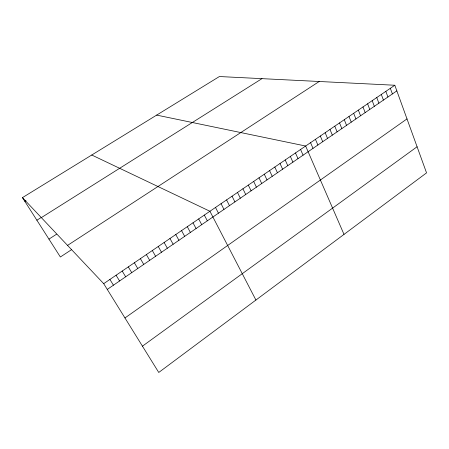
<?xml version="1.0" encoding="UTF-8"?>
<svg xmlns="http://www.w3.org/2000/svg" width="449" height="449" viewBox="0 0 449 449"><rect width="100%" height="100%" fill="white"/><g stroke="black" fill="none" stroke-linecap="round" stroke-linejoin="round"><path stroke-width="0.67" d="M142.451 346.168L417.093 146.761M124.962 317.959L407.002 118.901M107.266 289.425L396.849 90.883M103.697 283.667L394.811 85.248L426.55 172.876L158.755 372.462L103.697 283.667L22.45 197.627L219.387 76.538L394.811 85.248M71.571 249.661L60.368 256.996L22.45 197.627M67.558 245.395L319.222 81.493M48.947 239.109L56.563 234.215M36.874 220.212L40.764 217.765M41.336 217.625L261.958 78.654M24.852 201.393L25.986 200.692M156.667 115.101L305.64 146.026L344.007 234.395M91.753 155.017L209.93 211.26L255.919 300.044M109.904 279.435L113.44 285.194M116.078 275.231L119.574 280.99M122.207 271.05L125.669 276.808M128.302 266.897L131.731 272.655M134.363 262.766L137.753 268.524M140.385 258.663L143.742 264.416M146.368 254.583L149.697 260.336M152.323 250.525L155.612 256.278M158.239 246.495L161.494 252.248M164.115 242.488L167.342 248.235M169.963 238.503L173.157 244.25M175.772 234.541L178.932 240.288M181.548 230.601L184.679 236.354M187.295 226.689L190.393 232.436M193.003 222.799L196.067 228.541M198.677 218.927L201.713 224.674M204.323 215.082L207.326 220.824M215.509 207.455L218.455 213.196M221.054 203.678L223.972 209.414M226.571 199.917L229.456 205.653M232.054 196.179L234.906 201.915M237.504 192.464L240.333 198.194M242.926 188.771L245.721 194.501M248.314 185.095L251.081 190.825M253.674 181.447L256.413 187.171M259 177.815L261.716 183.534M264.298 174.201L266.987 179.92M269.568 170.609L272.229 176.328M274.81 167.039L277.437 172.753M280.019 163.487L282.623 169.2M285.199 159.956L287.775 165.664M290.351 156.443L292.905 162.151M295.476 152.952L298.001 158.654M300.572 149.478L303.069 155.18M310.562 142.67L313.009 148.366M315.451 139.336L317.875 145.027M320.322 136.019L322.719 141.71M325.16 132.719L327.54 138.404M329.976 129.435L332.327 135.121M334.769 126.175L337.098 131.854M339.534 122.925L341.835 128.599M344.271 119.692L346.555 125.366M348.985 116.482L351.247 122.15M353.677 113.283L355.911 118.951M358.341 110.106L360.558 115.769M362.983 106.941L365.177 112.598M367.602 103.792L369.774 109.449M372.193 100.66L374.343 106.318M376.767 97.545L378.889 103.197M381.313 94.447L383.418 100.093M385.831 91.366L387.919 97.006M390.333 88.301L392.398 93.936"/></g></svg>
